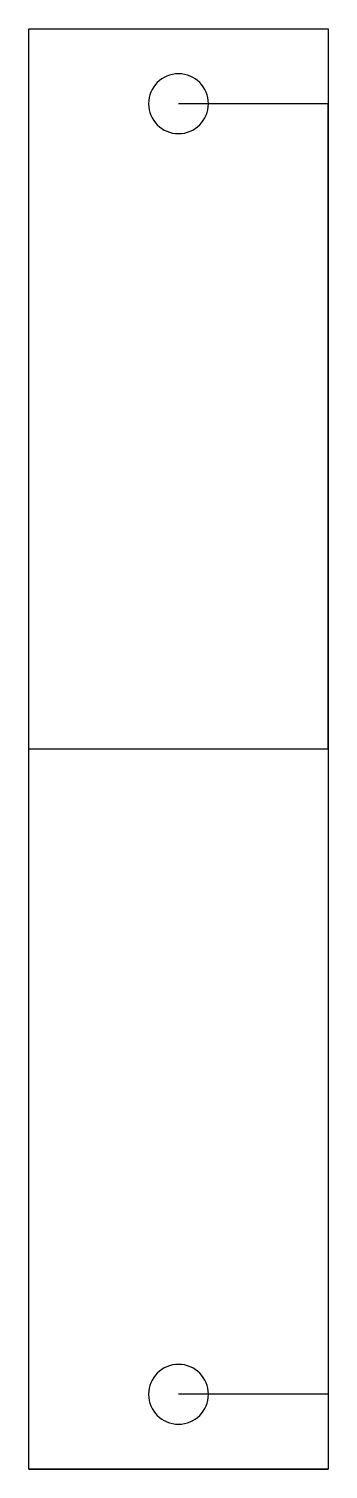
# Model space of a CAD drawing. Header units: centimetres. Extents: x -1 to 1, y 0 to 9.62.
import ezdxf

# ---------------------------------------------------------------- set-up
doc = ezdxf.new("R2010")
doc.units = ezdxf.units.CM
doc.header["$MEASUREMENT"] = 0
doc.layers.add('Shaker Fixture v1_Sketch1', color=7, linetype='Continuous')
doc.layers.add('Shaker Fixture v1_Sketch2', color=7, linetype='Continuous')

msp = doc.modelspace()

# ---------------------------------------------------------------- linework, layer by layer
at = {"layer": 'Shaker Fixture v1_Sketch1'}
for q in [(-1, 0), (1, 0)]:
    msp.add_line((0, 0), q, dxfattribs=at)
at = {"layer": 'Shaker Fixture v1_Sketch1', "extrusion": (0, 1, 0)}
msp.add_arc((0, 0), 1, 0, 180, dxfattribs=at)
at = {"layer": 'Shaker Fixture v1_Sketch1'}
msp.add_point((0, 0), dxfattribs=at)
at = {"layer": 'Shaker Fixture v1_Sketch2'}
for p, q in [((-1, 9.62), (1, 9.62)), ((-1, 0), (-1, 9.62)), ((1, 9.62), (1, 0)), ((1, 9.12), (0, 9.12)), ((1, 8.62), (1, 9.12)), ((1, 4.81), (1, 8.62)), ((1, 4.81), (-1, 4.81)), ((1, 4.81), (1, 1)), ((1, 1), (1, 0.5)), ((1, 0.5), (0, 0.5)), ((1, 0), (-1, 0))]:
    msp.add_line(p, q, dxfattribs=at)
at = {"layer": 'Shaker Fixture v1_Sketch2', "extrusion": (0, 0, -1)}
for centre in [(0, 9.12), (0, 0.5)]:
    msp.add_circle(centre, 0.2, dxfattribs=at)
at = {"layer": 'Shaker Fixture v1_Sketch2'}
msp.add_point((0, 0), dxfattribs=at)

doc.saveas('drawing.dxf')
